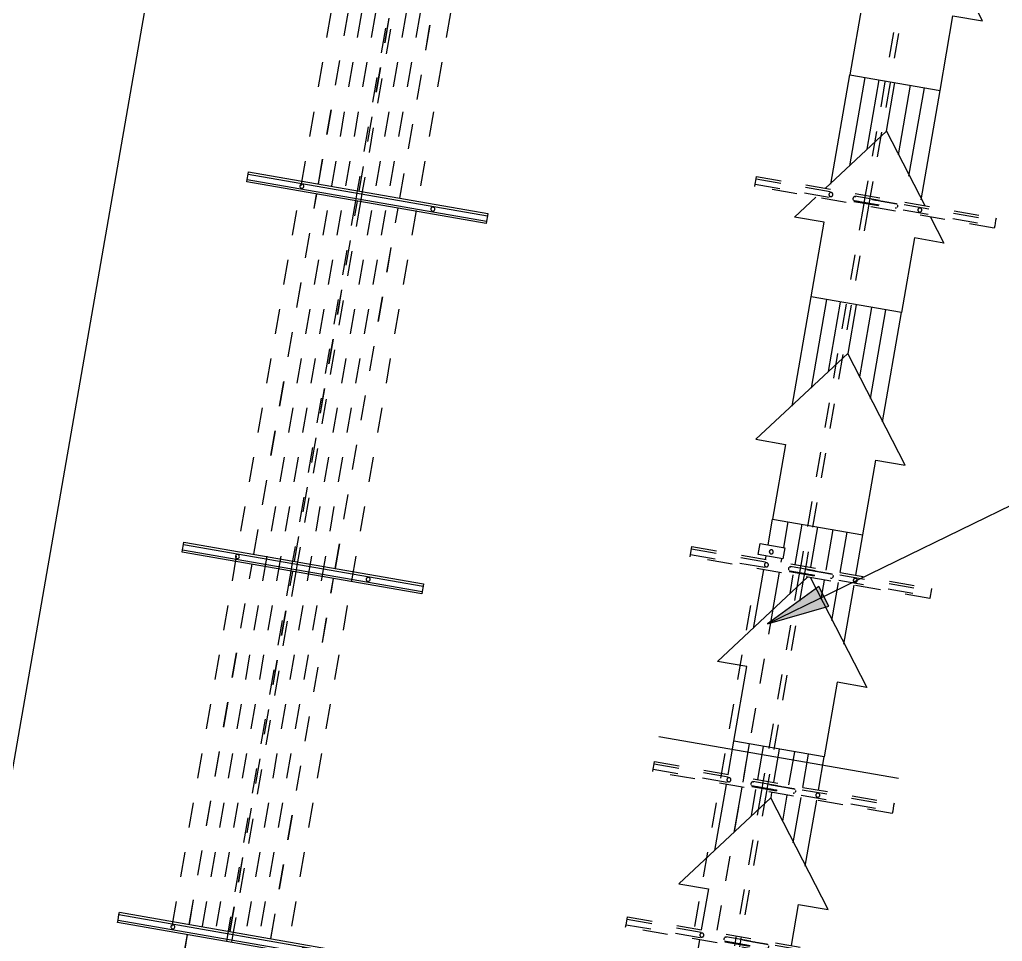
# Model space of a CAD drawing. Header units: metres. Extents: x 2 to 65, y 3 to 557.
# Drawn here: x 50.344 to 54.264, y 532.694 to 536.372 of the extents above; entities that cross this region are included whole.
import ezdxf

# ---------------------------------------------------------------- set-up
doc = ezdxf.new("R2010")
doc.units = ezdxf.units.M
doc.linetypes.add('Dashed', pattern=[0.0075, 0.005, -0.0025])
doc.linetypes.add('JacobsDash', pattern=[0.0045, 0.003, -0.0015])
doc.layers.get('Defpoints').update_dxf_attribs({"color": 41})
for name, color, linetype, lineweight in [('A-ANNO-DIMS', 7, 'Continuous', 9), ('A-DETL', 7, 'Continuous', 13), ('A-GENM', 7, 'Continuous', 35), ('G-ANNO-TEXT', 7, 'Continuous', 9), ('S-BEAM', 7, 'Continuous', 50), ('S-BEAM-HDLN', 7, 'JacobsDash', 18)]:
    doc.layers.add(name, color=color, linetype=linetype, lineweight=lineweight)
doc.styles.add('Arial Narrow_5', font='ARIALN.TTF', dxfattribs={"height": 0.25})
doc.dimstyles.new('Dimension_Standard_O__mm__2', dxfattribs={"dimscale": 0.3048, "dimtxt": 0.255858, "dimasz": 0.82021, "dimexe": 0.787402, "dimexo": 0.492126, "dimgap": 0.492126, "dimtad": 1, "dimdec": 0, "dimlfac": 1000, "dimzin": 0, "dimdsep": 46, "dimtxsty": 'Arial Narrow_5', "dimsah": 1, "dimcen": 0.09, "dimaunit": 1, "dimadec": 4, "dimazin": 0, "dimtfac": 1, "dimtdec": 4, "dimtix": 1, "dimtmove": 2, "dimatfit": 3, "dimfxl": 1, "dimtvp": 1, "dimtfill": 1, "dimtolj": 1, "dimtzin": 0, "dimlwd": 18, "dimlwe": 18, "dimarcsym": 2})

# ---------------------------------------------------------------- blocks, each defined once
blk = doc.blocks.new('T2DPAA-T2D-C3S-SD-M2D-100010_250_dwg-40816791-DRG-2873251 - SERVICE SUPPORT GENERAL ARRANGEMENT PLAN')
at = {"color": 252, "lineweight": 18, "true_color": 0x888888}
for p, q in [((70.3639, -624.908), (70.8051, -624.8691)), ((69.4673, -624.987), (69.9086, -624.9481)), ((70.4535, -624.9636), (70.8106, -624.9321)), ((70.5354, -625.0129), (70.8156, -624.9882)), ((68.5708, -625.066), (68.8083, -625.0451)), ((68.8492, -625.0415), (68.863, -625.0403)), ((68.9079, -625.0363), (69.012, -625.0272)), ((69.5569, -625.0426), (69.9141, -625.0112)), ((69.6389, -625.0919), (69.9191, -625.0672)), ((70.625, -625.0685), (70.3769, -625.2925)), ((67.6743, -625.1451), (67.9411, -625.1215)), ((67.982, -625.1179), (68.1155, -625.1062)), ((68.6604, -625.1217), (68.8138, -625.1081)), ((68.8547, -625.1045), (68.8686, -625.1033)), ((68.9134, -625.0994), (69.0176, -625.0902)), ((70.5465, -625.1389), (70.8267, -625.1142)), ((68.7424, -625.1709), (68.8187, -625.1642)), ((68.8596, -625.1606), (69.0225, -625.1462)), ((67.7639, -625.2007), (67.9466, -625.1846)), ((67.9875, -625.181), (68.1211, -625.1692)), ((69.65, -625.2179), (69.9302, -625.1933)), ((70.4744, -625.2017), (70.8316, -625.1703)), ((67.8459, -625.2499), (67.9515, -625.2406)), ((67.9924, -625.237), (68.126, -625.2252)), ((68.8651, -625.2236), (69.0281, -625.2092)), ((70.396, -625.2722), (70.8372, -625.2333)), ((68.8706, -625.2866), (69.0336, -625.2723)), ((69.5779, -625.2808), (69.9351, -625.2493)), ((68.1316, -625.2883), (67.9979, -625.3)), ((68.7535, -625.297), (68.8298, -625.2902)), ((69.4994, -625.3512), (69.9407, -625.3123)), ((68.0034, -625.3631), (68.1371, -625.3513)), ((68.6814, -625.3598), (68.8347, -625.3463)), ((68.8755, -625.3427), (69.0386, -625.3283)), ((67.857, -625.376), (67.9626, -625.3667)), ((68.881, -625.4057), (69.0441, -625.3913)), ((67.7849, -625.4388), (67.9675, -625.4227)), ((68.0083, -625.4191), (68.1421, -625.4073)), ((68.6029, -625.4302), (68.8402, -625.4093)), ((68.0138, -625.4821), (68.1476, -625.4704)), ((67.7064, -625.5092), (67.973, -625.4857))]:
    blk.add_line(p, q, dxfattribs=at)
at = {"color": 252, "lineweight": 18, "true_color": 0x888888, "flags": 128}
for points in [[(71.7177, -624.9722), (71.5216, -624.9895), (71.0958, -624.7235), (71.1063, -624.8426), (70.8052, -624.8691), (70.8373, -625.2333), (71.1384, -625.2067), (71.1489, -625.3258), (71.5216, -624.9895)], [(70.3387, -625.3269), (70.2524, -625.4048), (70.2419, -625.2858), (69.9407, -625.3123), (69.9086, -624.9481), (70.2098, -624.9216), (70.1993, -624.8025), (70.2982, -624.8643)], [(69.9246, -625.1302), (69.7285, -625.1475), (69.3028, -624.8815), (69.3133, -625.0006), (69.0121, -625.0271), (69.0442, -625.3913), (69.3454, -625.3648), (69.3559, -625.4838), (69.7285, -625.1475)], [(70.3418, -624.8915), (70.625, -625.0685), (70.8211, -625.0512)], [(68.8248, -625.233), (68.4593, -625.5629), (68.4488, -625.4438), (68.1477, -625.4703), (68.1156, -625.1062), (68.4167, -625.0796), (68.4062, -624.9606), (68.8237, -625.2214)], [(67.9571, -625.3036), (67.9355, -625.3055), (67.5097, -625.0396), (67.5202, -625.1586), (67.355, -625.1732)], [(67.3141, -625.1768), (67.2191, -625.1852), (67.2512, -625.5494), (67.346, -625.541)], [(67.3868, -625.5374), (67.5523, -625.5228), (67.5628, -625.6419), (67.9355, -625.3055)]]:
    blk.add_lwpolyline(points, dxfattribs=at)
blk = doc.blocks.new('T2DPAA-T2D-PWC-SD-M2D-100001_ProposedDrainage_rvt-1-DRG-2873251 - SERVICE SUPPORT GENERAL ARRANGEMENT PLAN')
at = {"color": 252, "lineweight": 18, "true_color": 0x888888, "rotation": 75.11694444444437}
blk.add_blockref('T2DPAA-T2D-C3S-SD-M2D-100010_250_dwg-40816791-DRG-2873251 - SERVICE SUPPORT GENERAL ARRANGEMENT PLAN', (-1731.0833, 628.2185), dxfattribs=at)
blk = doc.blocks.new('T2DPAA-T2D-C3S-TT-XRF-100101_dwg-40805445-DRG-2873251 - SERVICE SUPPORT GENERAL ARRANGEMENT PLAN')
at = {"color": 191, "linetype": 'Dashed', "lineweight": 18, "true_color": 0xbf7fff}
for p, q in [((-218.6569, -615.2238), (-217.2041, -615.0968)), ((-218.6569, -615.2242), (-217.2041, -615.0972)), ((-220.1512, -615.3544), (-218.6978, -615.2274)), ((-220.1512, -615.3549), (-218.6977, -615.2278)), ((-218.6426, -615.3882), (-217.1897, -615.2612)), ((-218.6425, -615.3886), (-217.1897, -615.2616)), ((-221.6455, -615.4856), (-220.192, -615.3585)), ((-221.6453, -615.485), (-220.1921, -615.358)), ((-220.1369, -615.5188), (-218.6834, -615.3918)), ((-220.1368, -615.5193), (-218.6834, -615.3922)), ((-218.6282, -615.5526), (-217.1754, -615.4256)), ((-218.6281, -615.553), (-217.1753, -615.4259)), ((-223.1398, -615.6156), (-221.6864, -615.4886)), ((-223.1398, -615.6162), (-221.6863, -615.4891)), ((-221.6312, -615.6494), (-220.1777, -615.5224)), ((-221.6311, -615.6499), (-220.1777, -615.5228)), ((-220.1225, -615.6832), (-218.669, -615.5561)), ((-220.1224, -615.6836), (-218.669, -615.5565)), ((-221.6168, -615.8138), (-220.1633, -615.6867)), ((-221.6167, -615.8143), (-220.1633, -615.6872))]:
    blk.add_line(p, q, dxfattribs=at)
blk = doc.blocks.new('T2DPAA-T2D-PWC-TT-M2D-100010_ProposedITS_rvt-1-DRG-2873251 - SERVICE SUPPORT GENERAL ARRANGEMENT PLAN')
at = {"color": 191, "linetype": 'Dashed', "lineweight": 18, "true_color": 0xbf7fff, "rotation": 75.11694444444437}
blk.add_blockref('T2DPAA-T2D-C3S-TT-XRF-100101_dwg-40805445-DRG-2873251 - SERVICE SUPPORT GENERAL ARRANGEMENT PLAN', (-1649.5339, 905.0565), dxfattribs=at)
blk = doc.blocks.new('11_GEN_BR08_Type 3 Conduits_Support - 11_Type 2_6x100 Conduits-8968841-DRG-2873251 - SERVICE SUPPORT GENERAL ARRANGEMENT PLAN')
at = {"layer": 'A-GENM', "lineweight": 9}
for p, q in [((-0.485, 0.011), (-0.485, 0.0205)), ((-0.485, 0.0205), (0.485, 0.0205)), ((-0.485, -0.011), (-0.485, 0.011)), ((0.485, 0.011), (-0.485, 0.011)), ((0.485, 0.0205), (0.485, 0.011)), ((0.485, 0.011), (0.485, -0.011)), ((-0.485, -0.0205), (-0.485, -0.011)), ((0.485, -0.011), (-0.485, -0.011)), ((0.485, -0.0205), (-0.485, -0.0205)), ((0.485, -0.011), (0.485, -0.0205))]:
    blk.add_line(p, q, dxfattribs=at)
for centre, start, end in [((-0.265, 0), 90, 270), ((-0.265, 0), 270, 90), ((0.265, 0), 90, 270), ((0.265, 0), 270, 90)]:
    blk.add_arc(centre, 0.008, start, end, dxfattribs=at)
blk = doc.blocks.new('11_GEN_BR08_Lighting Hanger - 11_GEN_1x100 Lighting with Lumainaire-8895538-DRG-2873251 - SERVICE SUPPORT GENERAL ARRANGEMENT PLAN')
at = {"layer": 'A-GENM', "linetype": 'JacobsDash', "lineweight": 9}
for p, q in [((-0.025, -0.05), (-0.025, 0.05)), ((-0.025, 0.05), (0.02, 0.05)), ((0.02, 0.05), (0.02, -0.05)), ((0.02, -0.05), (-0.025, -0.05))]:
    blk.add_line(p, q, dxfattribs=at)
for start, end in [(90, 270), (270, 90)]:
    blk.add_arc((0, 0), 0.008, start, end, dxfattribs=at)
blk = doc.blocks.new('11_GEN_BR08_Utilities_Support - 11_GEN_8x100 COMMS-9335286-DRG-2873251 - SERVICE SUPPORT GENERAL ARRANGEMENT PLAN')
at = {"layer": 'A-GENM', "linetype": 'JacobsDash', "lineweight": 9}
for p, q in [((-0.485, 0.011), (-0.485, 0.0205)), ((-0.485, 0.0205), (0.485, 0.0205)), ((-0.485, -0.011), (-0.485, 0.011)), ((-0.485, 0.011), (0.485, 0.011)), ((0.485, 0.0205), (0.485, 0.011)), ((0.485, 0.011), (0.485, -0.011)), ((-0.485, -0.0205), (-0.485, -0.011)), ((-0.485, -0.011), (0.485, -0.011)), ((0.485, -0.0205), (-0.485, -0.0205)), ((0.485, -0.011), (0.485, -0.0205))]:
    blk.add_line(p, q, dxfattribs=at)
at = {"layer": 'A-GENM', "linetype": 'JacobsDash', "lineweight": 9, "flags": 128}
for points in [[(0.083, 0.008), (0.0829, 0.008), (0.0827, 0.008), (0.0824, 0.008), (0.0819, 0.008), (0.0813, 0.008), (0.0806, 0.008), (0.0798, 0.008), (0.0788, 0.008), (0.0777, 0.008), (0.0764, 0.008), (0.0751, 0.008), (0.0736, 0.008), (0.072, 0.008), (0.0703, 0.008), (0.0685, 0.008), (0.0666, 0.008), (0.0645, 0.008), (0.0624, 0.008), (0.0602, 0.008), (0.0578, 0.008), (0.0554, 0.008), (0.0529, 0.008), (0.0503, 0.008), (0.0476, 0.008), (0.0448, 0.008), (0.042, 0.008), (0.0391, 0.008), (0.0362, 0.008), (0.0331, 0.008), (0.0301, 0.008), (0.027, 0.008), (0.0238, 0.008), (0.0206, 0.008), (0.0174, 0.008), (0.0141, 0.008), (0.0108, 0.008), (0.0075, 0.008), (0.0042, 0.008), (0.0009, 0.008), (-0.0024, 0.008), (-0.0057, 0.008), (-0.009, 0.008), (-0.0123, 0.008), (-0.0156, 0.008), (-0.0189, 0.008), (-0.0221, 0.008), (-0.0253, 0.008), (-0.0284, 0.008), (-0.0315, 0.008), (-0.0345, 0.008), (-0.0375, 0.008), (-0.0405, 0.008), (-0.0433, 0.008), (-0.0461, 0.008), (-0.0488, 0.008), (-0.0515, 0.008), (-0.0541, 0.008), (-0.0565, 0.008), (-0.0589, 0.008), (-0.0612, 0.008), (-0.0634, 0.008), (-0.0655, 0.008), (-0.0675, 0.008), (-0.0694, 0.008), (-0.0711, 0.008), (-0.0728, 0.008), (-0.0743, 0.008), (-0.0757, 0.008), (-0.077, 0.008), (-0.0782, 0.008), (-0.0793, 0.008), (-0.0802, 0.008), (-0.081, 0.008), (-0.0816, 0.008), (-0.0822, 0.008), (-0.0826, 0.008), (-0.0828, 0.008), (-0.083, 0.008), (-0.083, 0.008)], [(-0.083, -0.008), (-0.0829, -0.008), (-0.0827, -0.008), (-0.0824, -0.008), (-0.0819, -0.008), (-0.0813, -0.008), (-0.0806, -0.008), (-0.0798, -0.008), (-0.0788, -0.008), (-0.0777, -0.008), (-0.0764, -0.008), (-0.0751, -0.008), (-0.0736, -0.008), (-0.072, -0.008), (-0.0703, -0.008), (-0.0685, -0.008), (-0.0666, -0.008), (-0.0645, -0.008), (-0.0624, -0.008), (-0.0602, -0.008), (-0.0578, -0.008), (-0.0554, -0.008), (-0.0529, -0.008), (-0.0503, -0.008), (-0.0476, -0.008), (-0.0448, -0.008), (-0.042, -0.008), (-0.0391, -0.008), (-0.0362, -0.008), (-0.0331, -0.008), (-0.0301, -0.008), (-0.027, -0.008), (-0.0238, -0.008), (-0.0206, -0.008), (-0.0174, -0.008), (-0.0141, -0.008), (-0.0108, -0.008), (-0.0075, -0.008), (-0.0042, -0.008), (-0.0009, -0.008), (0.0024, -0.008), (0.0057, -0.008), (0.009, -0.008), (0.0123, -0.008), (0.0156, -0.008), (0.0189, -0.008), (0.0221, -0.008), (0.0253, -0.008), (0.0284, -0.008), (0.0315, -0.008), (0.0345, -0.008), (0.0375, -0.008), (0.0405, -0.008), (0.0433, -0.008), (0.0461, -0.008), (0.0488, -0.008), (0.0515, -0.008), (0.0541, -0.008), (0.0565, -0.008), (0.0589, -0.008), (0.0612, -0.008), (0.0634, -0.008), (0.0655, -0.008), (0.0675, -0.008), (0.0694, -0.008), (0.0711, -0.008), (0.0728, -0.008), (0.0743, -0.008), (0.0757, -0.008), (0.077, -0.008), (0.0782, -0.008), (0.0793, -0.008), (0.0802, -0.008), (0.081, -0.008), (0.0816, -0.008), (0.0822, -0.008), (0.0826, -0.008), (0.0828, -0.008), (0.083, -0.008), (0.083, -0.008)]]:
    blk.add_lwpolyline(points, dxfattribs=at)
at = {"layer": 'A-GENM', "linetype": 'JacobsDash', "lineweight": 9}
for centre, start, end in [((-0.18, 0), 90, 270), ((-0.18, 0), 270, 90), ((-0.083, 0), 150, 180), ((-0.083, 0), 180, 210), ((-0.083, 0), 75, 135), ((0.083, 0), 60, 99.6119), ((0.083, 0), 0, 30), ((0.083, 0), 330, 0), ((0.18, 0), 90, 270), ((0.18, 0), 270, 90), ((-0.083, 0), 240, 279.6119), ((0.083, 0), 255, 300)]:
    blk.add_arc(centre, 0.008, start, end, dxfattribs=at)
blk = doc.blocks.new('11_GEN_BR08_Utilities_Support - 11_GEN_8x100 COMMS-9335939-DRG-2873251 - SERVICE SUPPORT GENERAL ARRANGEMENT PLAN')
at = {"layer": 'A-GENM', "linetype": 'JacobsDash', "lineweight": 9}
for p, q in [((-0.485, 0.011), (-0.485, 0.0205)), ((-0.485, 0.0205), (0.485, 0.0205)), ((-0.485, -0.011), (-0.485, 0.011)), ((-0.485, 0.011), (0.485, 0.011)), ((0.485, 0.0205), (0.485, 0.011)), ((0.485, 0.011), (0.485, -0.011)), ((-0.485, -0.0205), (-0.485, -0.011)), ((-0.485, -0.011), (0.485, -0.011)), ((0.485, -0.0205), (-0.485, -0.0205)), ((0.485, -0.011), (0.485, -0.0205))]:
    blk.add_line(p, q, dxfattribs=at)
at = {"layer": 'A-GENM', "linetype": 'JacobsDash', "lineweight": 9, "flags": 128}
for points in [[(0.083, 0.008), (0.0829, 0.008), (0.0827, 0.008), (0.0824, 0.008), (0.0819, 0.008), (0.0813, 0.008), (0.0806, 0.008), (0.0798, 0.008), (0.0788, 0.008), (0.0777, 0.008), (0.0764, 0.008), (0.0751, 0.008), (0.0736, 0.008), (0.072, 0.008), (0.0703, 0.008), (0.0685, 0.008), (0.0666, 0.008), (0.0645, 0.008), (0.0624, 0.008), (0.0602, 0.008), (0.0578, 0.008), (0.0554, 0.008), (0.0529, 0.008), (0.0503, 0.008), (0.0476, 0.008), (0.0448, 0.008), (0.042, 0.008), (0.0391, 0.008), (0.0362, 0.008), (0.0331, 0.008), (0.0301, 0.008), (0.027, 0.008), (0.0238, 0.008), (0.0206, 0.008), (0.0174, 0.008), (0.0141, 0.008), (0.0108, 0.008), (0.0075, 0.008), (0.0042, 0.008), (0.0009, 0.008), (-0.0024, 0.008), (-0.0057, 0.008), (-0.009, 0.008), (-0.0123, 0.008), (-0.0156, 0.008), (-0.0189, 0.008), (-0.0221, 0.008), (-0.0253, 0.008), (-0.0284, 0.008), (-0.0315, 0.008), (-0.0345, 0.008), (-0.0375, 0.008), (-0.0405, 0.008), (-0.0433, 0.008), (-0.0461, 0.008), (-0.0488, 0.008), (-0.0515, 0.008), (-0.0541, 0.008), (-0.0565, 0.008), (-0.0589, 0.008), (-0.0612, 0.008), (-0.0634, 0.008), (-0.0655, 0.008), (-0.0675, 0.008), (-0.0694, 0.008), (-0.0711, 0.008), (-0.0728, 0.008), (-0.0743, 0.008), (-0.0757, 0.008), (-0.077, 0.008), (-0.0782, 0.008), (-0.0793, 0.008), (-0.0802, 0.008), (-0.081, 0.008), (-0.0816, 0.008), (-0.0822, 0.008), (-0.0826, 0.008), (-0.0828, 0.008), (-0.083, 0.008), (-0.083, 0.008)], [(-0.083, -0.008), (-0.0829, -0.008), (-0.0827, -0.008), (-0.0824, -0.008), (-0.0819, -0.008), (-0.0813, -0.008), (-0.0806, -0.008), (-0.0798, -0.008), (-0.0788, -0.008), (-0.0777, -0.008), (-0.0764, -0.008), (-0.0751, -0.008), (-0.0736, -0.008), (-0.072, -0.008), (-0.0703, -0.008), (-0.0685, -0.008), (-0.0666, -0.008), (-0.0645, -0.008), (-0.0624, -0.008), (-0.0602, -0.008), (-0.0578, -0.008), (-0.0554, -0.008), (-0.0529, -0.008), (-0.0503, -0.008), (-0.0476, -0.008), (-0.0448, -0.008), (-0.042, -0.008), (-0.0391, -0.008), (-0.0362, -0.008), (-0.0331, -0.008), (-0.0301, -0.008), (-0.027, -0.008), (-0.0238, -0.008), (-0.0206, -0.008), (-0.0174, -0.008), (-0.0141, -0.008), (-0.0108, -0.008), (-0.0075, -0.008), (-0.0042, -0.008), (-0.0009, -0.008), (0.0024, -0.008), (0.0057, -0.008), (0.009, -0.008), (0.0123, -0.008), (0.0156, -0.008), (0.0189, -0.008), (0.0221, -0.008), (0.0253, -0.008), (0.0284, -0.008), (0.0315, -0.008), (0.0345, -0.008), (0.0375, -0.008), (0.0405, -0.008), (0.0433, -0.008), (0.0461, -0.008), (0.0488, -0.008), (0.0515, -0.008), (0.0541, -0.008), (0.0565, -0.008), (0.0589, -0.008), (0.0612, -0.008), (0.0634, -0.008), (0.0655, -0.008), (0.0675, -0.008), (0.0694, -0.008), (0.0711, -0.008), (0.0728, -0.008), (0.0743, -0.008), (0.0757, -0.008), (0.077, -0.008), (0.0782, -0.008), (0.0793, -0.008), (0.0802, -0.008), (0.081, -0.008), (0.0816, -0.008), (0.0822, -0.008), (0.0826, -0.008), (0.0828, -0.008), (0.083, -0.008), (0.083, -0.008)]]:
    blk.add_lwpolyline(points, dxfattribs=at)
at = {"layer": 'A-GENM', "linetype": 'JacobsDash', "lineweight": 9}
for centre, start, end in [((-0.18, 0), 90, 270), ((-0.18, 0), 270, 90), ((-0.083, 0), 150, 180), ((-0.083, 0), 180, 210), ((-0.083, 0), 75, 135), ((0.083, 0), 60, 99.6119), ((0.083, 0), 0, 30), ((0.083, 0), 330, 0), ((0.18, 0), 90, 270), ((0.18, 0), 270, 90), ((-0.083, 0), 240, 279.6119), ((0.083, 0), 255, 300)]:
    blk.add_arc(centre, 0.008, start, end, dxfattribs=at)
blk = doc.blocks.new('11_GEN_BR08_Utilities_Support - 11_GEN_8x100 COMMS-9336286-DRG-2873251 - SERVICE SUPPORT GENERAL ARRANGEMENT PLAN')
at = {"layer": 'A-GENM', "linetype": 'JacobsDash', "lineweight": 9}
for p, q in [((-0.485, 0.011), (-0.485, 0.0205)), ((-0.485, 0.0205), (0.485, 0.0205)), ((-0.485, -0.011), (-0.485, 0.011)), ((-0.485, 0.011), (0.485, 0.011)), ((0.485, 0.0205), (0.485, 0.011)), ((0.485, 0.011), (0.485, -0.011)), ((-0.485, -0.0205), (-0.485, -0.011)), ((-0.485, -0.011), (0.485, -0.011)), ((0.485, -0.0205), (-0.485, -0.0205)), ((0.485, -0.011), (0.485, -0.0205))]:
    blk.add_line(p, q, dxfattribs=at)
at = {"layer": 'A-GENM', "linetype": 'JacobsDash', "lineweight": 9, "flags": 128}
for points in [[(0.083, 0.008), (0.0829, 0.008), (0.0827, 0.008), (0.0824, 0.008), (0.0819, 0.008), (0.0813, 0.008), (0.0806, 0.008), (0.0798, 0.008), (0.0788, 0.008), (0.0777, 0.008), (0.0764, 0.008), (0.0751, 0.008), (0.0736, 0.008), (0.072, 0.008), (0.0703, 0.008), (0.0685, 0.008), (0.0666, 0.008), (0.0645, 0.008), (0.0624, 0.008), (0.0602, 0.008), (0.0578, 0.008), (0.0554, 0.008), (0.0529, 0.008), (0.0503, 0.008), (0.0476, 0.008), (0.0448, 0.008), (0.042, 0.008), (0.0391, 0.008), (0.0362, 0.008), (0.0331, 0.008), (0.0301, 0.008), (0.027, 0.008), (0.0238, 0.008), (0.0206, 0.008), (0.0174, 0.008), (0.0141, 0.008), (0.0108, 0.008), (0.0075, 0.008), (0.0042, 0.008), (0.0009, 0.008), (-0.0024, 0.008), (-0.0057, 0.008), (-0.009, 0.008), (-0.0123, 0.008), (-0.0156, 0.008), (-0.0189, 0.008), (-0.0221, 0.008), (-0.0253, 0.008), (-0.0284, 0.008), (-0.0315, 0.008), (-0.0345, 0.008), (-0.0375, 0.008), (-0.0405, 0.008), (-0.0433, 0.008), (-0.0461, 0.008), (-0.0488, 0.008), (-0.0515, 0.008), (-0.0541, 0.008), (-0.0565, 0.008), (-0.0589, 0.008), (-0.0612, 0.008), (-0.0634, 0.008), (-0.0655, 0.008), (-0.0675, 0.008), (-0.0694, 0.008), (-0.0711, 0.008), (-0.0728, 0.008), (-0.0743, 0.008), (-0.0757, 0.008), (-0.077, 0.008), (-0.0782, 0.008), (-0.0793, 0.008), (-0.0802, 0.008), (-0.081, 0.008), (-0.0816, 0.008), (-0.0822, 0.008), (-0.0826, 0.008), (-0.0828, 0.008), (-0.083, 0.008), (-0.083, 0.008)], [(-0.083, -0.008), (-0.0829, -0.008), (-0.0827, -0.008), (-0.0824, -0.008), (-0.0819, -0.008), (-0.0813, -0.008), (-0.0806, -0.008), (-0.0798, -0.008), (-0.0788, -0.008), (-0.0777, -0.008), (-0.0764, -0.008), (-0.0751, -0.008), (-0.0736, -0.008), (-0.072, -0.008), (-0.0703, -0.008), (-0.0685, -0.008), (-0.0666, -0.008), (-0.0645, -0.008), (-0.0624, -0.008), (-0.0602, -0.008), (-0.0578, -0.008), (-0.0554, -0.008), (-0.0529, -0.008), (-0.0503, -0.008), (-0.0476, -0.008), (-0.0448, -0.008), (-0.042, -0.008), (-0.0391, -0.008), (-0.0362, -0.008), (-0.0331, -0.008), (-0.0301, -0.008), (-0.027, -0.008), (-0.0238, -0.008), (-0.0206, -0.008), (-0.0174, -0.008), (-0.0141, -0.008), (-0.0108, -0.008), (-0.0075, -0.008), (-0.0042, -0.008), (-0.0009, -0.008), (0.0024, -0.008), (0.0057, -0.008), (0.009, -0.008), (0.0123, -0.008), (0.0156, -0.008), (0.0189, -0.008), (0.0221, -0.008), (0.0253, -0.008), (0.0284, -0.008), (0.0315, -0.008), (0.0345, -0.008), (0.0375, -0.008), (0.0405, -0.008), (0.0433, -0.008), (0.0461, -0.008), (0.0488, -0.008), (0.0515, -0.008), (0.0541, -0.008), (0.0565, -0.008), (0.0589, -0.008), (0.0612, -0.008), (0.0634, -0.008), (0.0655, -0.008), (0.0675, -0.008), (0.0694, -0.008), (0.0711, -0.008), (0.0728, -0.008), (0.0743, -0.008), (0.0757, -0.008), (0.077, -0.008), (0.0782, -0.008), (0.0793, -0.008), (0.0802, -0.008), (0.081, -0.008), (0.0816, -0.008), (0.0822, -0.008), (0.0826, -0.008), (0.0828, -0.008), (0.083, -0.008), (0.083, -0.008)]]:
    blk.add_lwpolyline(points, dxfattribs=at)
at = {"layer": 'A-GENM', "linetype": 'JacobsDash', "lineweight": 9}
for centre, start, end in [((-0.18, 0), 90, 270), ((-0.18, 0), 270, 90), ((-0.083, 0), 150, 180), ((-0.083, 0), 180, 210), ((-0.083, 0), 75, 135), ((0.083, 0), 60, 99.6119), ((0.083, 0), 0, 30), ((0.083, 0), 330, 0), ((0.18, 0), 90, 270), ((0.18, 0), 270, 90), ((-0.083, 0), 240, 279.6119), ((0.083, 0), 255, 300)]:
    blk.add_arc(centre, 0.008, start, end, dxfattribs=at)
blk = doc.blocks.new('11_GEN_BR08_Utilities_Support - 11_GEN_8x100 COMMS-9336994-DRG-2873251 - SERVICE SUPPORT GENERAL ARRANGEMENT PLAN')
at = {"layer": 'A-GENM', "linetype": 'JacobsDash', "lineweight": 9}
for p, q in [((-0.485, 0.011), (-0.485, 0.0205)), ((-0.485, 0.0205), (0.485, 0.0205)), ((-0.485, -0.011), (-0.485, 0.011)), ((-0.485, 0.011), (0.485, 0.011)), ((0.485, 0.0205), (0.485, 0.011)), ((0.485, 0.011), (0.485, -0.011)), ((-0.485, -0.0205), (-0.485, -0.011)), ((-0.485, -0.011), (0.485, -0.011)), ((0.485, -0.0205), (-0.485, -0.0205)), ((0.485, -0.011), (0.485, -0.0205))]:
    blk.add_line(p, q, dxfattribs=at)
at = {"layer": 'A-GENM', "linetype": 'JacobsDash', "lineweight": 9, "flags": 128}
for points in [[(0.083, 0.008), (0.0829, 0.008), (0.0827, 0.008), (0.0824, 0.008), (0.0819, 0.008), (0.0813, 0.008), (0.0806, 0.008), (0.0798, 0.008), (0.0788, 0.008), (0.0777, 0.008), (0.0764, 0.008), (0.0751, 0.008), (0.0736, 0.008), (0.072, 0.008), (0.0703, 0.008), (0.0685, 0.008), (0.0666, 0.008), (0.0645, 0.008), (0.0624, 0.008), (0.0602, 0.008), (0.0578, 0.008), (0.0554, 0.008), (0.0529, 0.008), (0.0503, 0.008), (0.0476, 0.008), (0.0448, 0.008), (0.042, 0.008), (0.0391, 0.008), (0.0362, 0.008), (0.0331, 0.008), (0.0301, 0.008), (0.027, 0.008), (0.0238, 0.008), (0.0206, 0.008), (0.0174, 0.008), (0.0141, 0.008), (0.0108, 0.008), (0.0075, 0.008), (0.0042, 0.008), (0.0009, 0.008), (-0.0024, 0.008), (-0.0057, 0.008), (-0.009, 0.008), (-0.0123, 0.008), (-0.0156, 0.008), (-0.0189, 0.008), (-0.0221, 0.008), (-0.0253, 0.008), (-0.0284, 0.008), (-0.0315, 0.008), (-0.0345, 0.008), (-0.0375, 0.008), (-0.0405, 0.008), (-0.0433, 0.008), (-0.0461, 0.008), (-0.0488, 0.008), (-0.0515, 0.008), (-0.0541, 0.008), (-0.0565, 0.008), (-0.0589, 0.008), (-0.0612, 0.008), (-0.0634, 0.008), (-0.0655, 0.008), (-0.0675, 0.008), (-0.0694, 0.008), (-0.0711, 0.008), (-0.0728, 0.008), (-0.0743, 0.008), (-0.0757, 0.008), (-0.077, 0.008), (-0.0782, 0.008), (-0.0793, 0.008), (-0.0802, 0.008), (-0.081, 0.008), (-0.0816, 0.008), (-0.0822, 0.008), (-0.0826, 0.008), (-0.0828, 0.008), (-0.083, 0.008), (-0.083, 0.008)], [(-0.083, -0.008), (-0.0829, -0.008), (-0.0827, -0.008), (-0.0824, -0.008), (-0.0819, -0.008), (-0.0813, -0.008), (-0.0806, -0.008), (-0.0798, -0.008), (-0.0788, -0.008), (-0.0777, -0.008), (-0.0764, -0.008), (-0.0751, -0.008), (-0.0736, -0.008), (-0.072, -0.008), (-0.0703, -0.008), (-0.0685, -0.008), (-0.0666, -0.008), (-0.0645, -0.008), (-0.0624, -0.008), (-0.0602, -0.008), (-0.0578, -0.008), (-0.0554, -0.008), (-0.0529, -0.008), (-0.0503, -0.008), (-0.0476, -0.008), (-0.0448, -0.008), (-0.042, -0.008), (-0.0391, -0.008), (-0.0362, -0.008), (-0.0331, -0.008), (-0.0301, -0.008), (-0.027, -0.008), (-0.0238, -0.008), (-0.0206, -0.008), (-0.0174, -0.008), (-0.0141, -0.008), (-0.0108, -0.008), (-0.0075, -0.008), (-0.0042, -0.008), (-0.0009, -0.008), (0.0024, -0.008), (0.0057, -0.008), (0.009, -0.008), (0.0123, -0.008), (0.0156, -0.008), (0.0189, -0.008), (0.0221, -0.008), (0.0253, -0.008), (0.0284, -0.008), (0.0315, -0.008), (0.0345, -0.008), (0.0375, -0.008), (0.0405, -0.008), (0.0433, -0.008), (0.0461, -0.008), (0.0488, -0.008), (0.0515, -0.008), (0.0541, -0.008), (0.0565, -0.008), (0.0589, -0.008), (0.0612, -0.008), (0.0634, -0.008), (0.0655, -0.008), (0.0675, -0.008), (0.0694, -0.008), (0.0711, -0.008), (0.0728, -0.008), (0.0743, -0.008), (0.0757, -0.008), (0.077, -0.008), (0.0782, -0.008), (0.0793, -0.008), (0.0802, -0.008), (0.081, -0.008), (0.0816, -0.008), (0.0822, -0.008), (0.0826, -0.008), (0.0828, -0.008), (0.083, -0.008), (0.083, -0.008)]]:
    blk.add_lwpolyline(points, dxfattribs=at)
at = {"layer": 'A-GENM', "linetype": 'JacobsDash', "lineweight": 9}
for centre, start, end in [((-0.18, 0), 90, 270), ((-0.18, 0), 270, 90), ((-0.083, 0), 150, 180), ((-0.083, 0), 180, 210), ((-0.083, 0), 75, 135), ((0.083, 0), 60, 99.6119), ((0.083, 0), 0, 30), ((0.083, 0), 330, 0), ((0.18, 0), 90, 270), ((0.18, 0), 270, 90), ((-0.083, 0), 240, 279.6119), ((0.083, 0), 255, 300)]:
    blk.add_arc(centre, 0.008, start, end, dxfattribs=at)
blk = doc.blocks.new('06_SFR_GCT_Girder_SuperT_BR08Edge_CS - Super T - 1815-6539906-DRG-2873251 - SERVICE SUPPORT GENERAL ARRANGEMENT PLAN')
at = {"layer": 'S-BEAM', "color": 252, "linetype": 'JacobsDash', "lineweight": 9, "true_color": 0x888888}
for p, q in [((-1110.7057, 537.1264), (-1110.956, 535.6897)), ((-1110.963, 535.6493), (-1111.2135, 534.2119)), ((-1111.2205, 534.1715), (-1111.4709, 532.7342))]:
    blk.add_line(p, q, dxfattribs=at)
at = {"layer": 'S-BEAM-HDLN', "color": 252, "lineweight": 9, "true_color": 0x888888}
for p, q in [((-1110.956, 535.6896), (-1110.963, 535.6493)), ((-1111.2135, 534.2119), (-1111.2205, 534.1716)), ((-1111.4709, 532.7341), (-1111.4779, 532.6938))]:
    blk.add_line(p, q, dxfattribs=at)
blk = doc.blocks.new('06_SFR_GCT_Girder_SuperT_BR08Edge_CS - Super T - 1815-6271143-DRG-2873251 - SERVICE SUPPORT GENERAL ARRANGEMENT PLAN')
at = {"layer": 'S-BEAM', "color": 252, "linetype": 'JacobsDash', "lineweight": 9, "true_color": 0x888888}
for p, q in [((-1110.6857, 537.1229), (-1110.936, 535.6862)), ((-1108.6788, 537.1086), (-1108.9292, 535.6712)), ((-1110.9431, 535.6458), (-1111.1935, 534.2084)), ((-1108.9363, 535.6308), (-1109.1867, 534.1935)), ((-1111.2005, 534.1681), (-1111.4509, 532.7307)), ((-1109.1937, 534.1531), (-1109.3361, 533.3358)), ((-1109.3431, 533.2954), (-1109.4441, 532.7157))]:
    blk.add_line(p, q, dxfattribs=at)
at = {"layer": 'S-BEAM-HDLN', "color": 252, "lineweight": 9, "true_color": 0x888888}
for p, q in [((-1110.936, 535.6861), (-1110.9431, 535.6458)), ((-1108.9292, 535.6712), (-1108.9362, 535.6309)), ((-1111.1935, 534.2084), (-1111.2005, 534.1681)), ((-1109.1867, 534.1934), (-1109.1937, 534.1531)), ((-1109.3361, 533.3358), (-1109.3431, 533.2955)), ((-1111.4509, 532.7307), (-1111.458, 532.6904)), ((-1109.4441, 532.7157), (-1109.4511, 532.6754))]:
    blk.add_line(p, q, dxfattribs=at)
blk = doc.blocks.new('06_SFR_GCT_Girder_SuperT_BR08Edge_CS - Super T - 1815-6255747-DRG-2873251 - SERVICE SUPPORT GENERAL ARRANGEMENT PLAN')
at = {"layer": 'S-BEAM', "color": 252, "linetype": 'JacobsDash', "lineweight": 9, "true_color": 0x888888}
for p, q in [((-1108.6588, 537.1051), (-1108.9092, 535.6677)), ((-1108.9162, 535.6273), (-1109.1667, 534.19)), ((-1109.1737, 534.1496), (-1109.3161, 533.3323)), ((-1109.3231, 533.2919), (-1109.4241, 532.7122))]:
    blk.add_line(p, q, dxfattribs=at)
at = {"layer": 'S-BEAM-HDLN', "color": 252, "lineweight": 9, "true_color": 0x888888}
for p, q in [((-1108.9092, 535.6677), (-1108.9162, 535.6274)), ((-1109.1667, 534.1899), (-1109.1737, 534.1496)), ((-1109.3161, 533.3323), (-1109.3231, 533.292)), ((-1109.4241, 532.7122), (-1109.4312, 532.6719))]:
    blk.add_line(p, q, dxfattribs=at)
blk = doc.blocks.new('DIMBLOCK17-DRG-2873251 - SERVICE SUPPORT GENERAL ARRANGEMENT PLAN')
at = {"layer": 'A-ANNO-DIMS', "color": 0, "lineweight": 18, "transparency": 16777216}
for p, q in [((52.4175, 543.3015), (51.8174, 543.4061)), ((52.0109, 543.1186), (49.0848, 526.3229)), ((46.4081, 510.9588), (48.6603, 523.8862)), ((46.7289, 510.6492), (46.1288, 510.7537))]:
    blk.add_line(p, q, dxfattribs=at)
at = {"layer": 'A-ANNO-DIMS', "color": 0, "transparency": 16777216}
for points in [[(51.9699, 543.1258), (52.052, 543.1115), (52.0538, 543.3649)], [(46.3671, 510.966), (46.4492, 510.9517), (46.3652, 510.7125)]]:
    blk.add_solid(points, dxfattribs=at)
at = {"layer": 'Defpoints', "color": 0, "transparency": 16777216}
for p in [(52.5652, 543.2758), (46.3652, 510.7125), (46.8766, 510.6234)]:
    blk.add_point(p, dxfattribs=at)
at = {"layer": 'A-ANNO-DIMS', "color": 0, "lineweight": 18, "transparency": 16777216, "insert": (48.1802, 523.887), "char_height": 0.25, "width": 2.636553, "attachment_point": 1, "rotation": 80.1173, "line_spacing_factor": 0.974696, "style": 'Arial Narrow_5', "bg_fill": 3, "box_fill_scale": 1.1, "bg_fill_color": 256, "bg_fill_true_color": 13158600, "bg_fill_transparency": 0}
blk.add_mtext('\\A1;2000 MAX CTRS', dxfattribs=at)

msp = doc.modelspace()

# ---------------------------------------------------------------- hatches: boundary and pattern name
at = {"layer": 'G-ANNO-TEXT'}
msp.add_hatch(color=256, dxfattribs=at).paths.add_polyline_path([(53.3273, 533.9614), (53.5714, 534.0312), (53.5328, 534.1105)])

# ---------------------------------------------------------------- linework, layer by layer
at = {"layer": 'A-DETL', "color": 191, "linetype": 'JacobsDash', "true_color": 0xbf7fff}
for p, q in [((53.2679, 546.0536), (46.1677, 505.2986)), ((53.3898, 546.0536), (46.2895, 505.2986)), ((53.4456, 546.0536), (46.3454, 505.2986)), ((53.5674, 546.0536), (46.4672, 505.2986)), ((53.6232, 546.0536), (46.523, 505.2986)), ((53.745, 546.0536), (46.6448, 505.2986))]:
    msp.add_line(p, q, dxfattribs=at)
at = {"layer": 'A-DETL', "color": 1, "linetype": 'JacobsDash', "true_color": 0xff0000}
for p, q in [((53.2598, 534.0344), (49.0442, 509.8374)), ((53.3485, 534.0189), (49.1216, 509.7572))]:
    msp.add_line(p, q, dxfattribs=at)
at = {"layer": 'A-DETL', "color": 7, "lineweight": 9, "true_color": 0xffffff}
msp.add_line((53.8494, 533.3435), (52.8938, 533.51), dxfattribs=at)
at = {"layer": 'G-ANNO-TEXT'}
for p, q in [((53.3273, 533.9614), (56.1919, 535.3557)), ((53.5328, 534.1105), (53.3273, 533.9614)), ((53.5714, 534.0312), (53.5328, 534.1105)), ((53.3273, 533.9614), (53.5714, 534.0312))]:
    msp.add_line(p, q, dxfattribs=at)

# ---------------------------------------------------------------- block references
at = {"color": 252, "lineweight": 5, "true_color": 0x888888}
msp.add_blockref('T2DPAA-T2D-PWC-SD-M2D-100001_ProposedDrainage_rvt-1-DRG-2873251 - SERVICE SUPPORT GENERAL ARRANGEMENT PLAN', (1162.6465, 0), dxfattribs=at)
at = {"lineweight": 5}
msp.add_blockref('T2DPAA-T2D-PWC-TT-M2D-100010_ProposedITS_rvt-1-DRG-2873251 - SERVICE SUPPORT GENERAL ARRANGEMENT PLAN', (1162.6465, 0), dxfattribs=at)
at = {"layer": 'A-GENM', "lineweight": 9, "rotation": 170.1172754219587}
for p in [(51.731, 535.6618), (51.4736, 534.184), (51.2162, 532.7063)]:
    msp.add_blockref('11_GEN_BR08_Type 3 Conduits_Support - 11_Type 2_6x100 Conduits-8968841-DRG-2873251 - SERVICE SUPPORT GENERAL ARRANGEMENT PLAN', p, dxfattribs=at)
at = {"layer": 'A-GENM', "linetype": 'JacobsDash', "lineweight": 9}
for name, p, rotation in [('11_GEN_BR08_Utilities_Support - 11_GEN_8x100 COMMS-9335939-DRG-2873251 - SERVICE SUPPORT GENERAL ARRANGEMENT PLAN', (53.7578, 535.6433), 350.1172754134132), ('11_GEN_BR08_Utilities_Support - 11_GEN_8x100 COMMS-9335286-DRG-2873251 - SERVICE SUPPORT GENERAL ARRANGEMENT PLAN', (53.5003, 534.1656), 350.1172754134132), ('11_GEN_BR08_Lighting Hanger - 11_GEN_1x100 Lighting with Lumainaire-8895538-DRG-2873251 - SERVICE SUPPORT GENERAL ARRANGEMENT PLAN', (53.3426, 534.2483), 260.1172754235021), ('11_GEN_BR08_Utilities_Support - 11_GEN_8x100 COMMS-9336286-DRG-2873251 - SERVICE SUPPORT GENERAL ARRANGEMENT PLAN', (53.3509, 533.308), 350.1172754134132), ('11_GEN_BR08_Utilities_Support - 11_GEN_8x100 COMMS-9336994-DRG-2873251 - SERVICE SUPPORT GENERAL ARRANGEMENT PLAN', (53.2428, 532.6879), 350.1172754134132)]:
    msp.add_blockref(name, p, dxfattribs=dict(at, rotation=rotation))
at = {"layer": 'S-BEAM-HDLN', "color": 252, "lineweight": 9, "true_color": 0x888888}
for name in ['06_SFR_GCT_Girder_SuperT_BR08Edge_CS - Super T - 1815-6539906-DRG-2873251 - SERVICE SUPPORT GENERAL ARRANGEMENT PLAN', '06_SFR_GCT_Girder_SuperT_BR08Edge_CS - Super T - 1815-6271143-DRG-2873251 - SERVICE SUPPORT GENERAL ARRANGEMENT PLAN', '06_SFR_GCT_Girder_SuperT_BR08Edge_CS - Super T - 1815-6255747-DRG-2873251 - SERVICE SUPPORT GENERAL ARRANGEMENT PLAN']:
    msp.add_blockref(name, (1162.6465, 0), dxfattribs=at)

# ---------------------------------------------------------------- next in the draw order: dimensions: what is measured, and where the dimension line sits
at = {"layer": 'A-ANNO-DIMS', "lineweight": 18}
dim = msp.add_linear_dim(base=(46.3652, 510.7125), p1=(52.5652, 543.2758), p2=(46.8766, 510.6234), angle=80.1173, text='2000 MAX CTRS', dimstyle='Dimension_Standard_O__mm__2', override={"dimpost": '<>', "dimfxl": 33.144202}, dxfattribs=at)
dim.commit()
dim.dimension.update_dxf_attribs({"geometry": 'DIMBLOCK17-DRG-2873251 - SERVICE SUPPORT GENERAL ARRANGEMENT PLAN', "text_midpoint": (48.5707, 525.1571), "dimtype": 160, "text_rotation": 80.1173})

doc.saveas('drawing.dxf')
